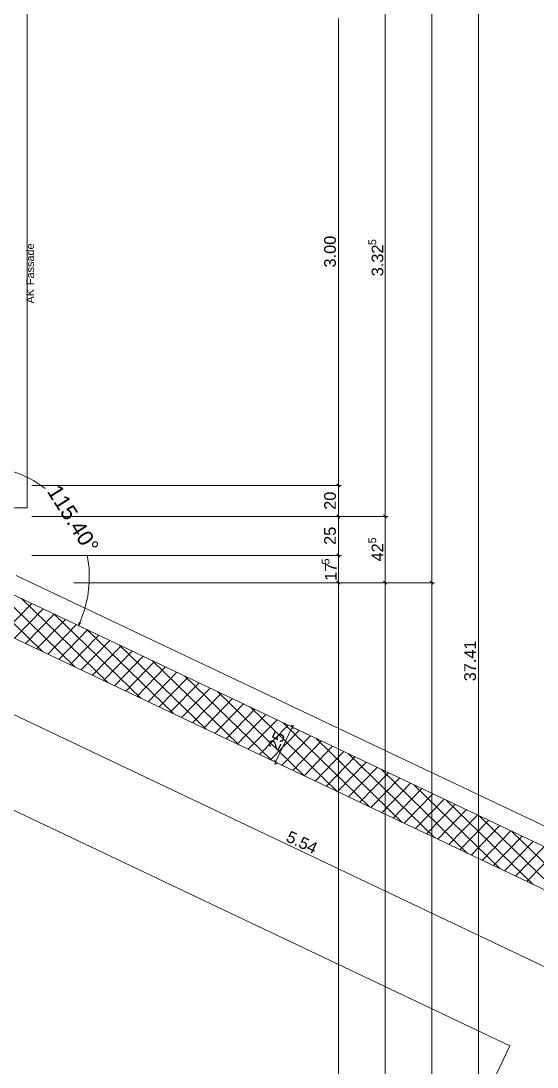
# Model space of a CAD drawing. Extents: x 0 to 1189, y 0 to 841.
# Drawn here: x 871.4 to 937.8, y 310.4 to 444.8 of the extents above; entities that cross this region are included whole.
import ezdxf
from ezdxf.lldxf.tags import DXFTag

# ---------------------------------------------------------------- set-up
doc = ezdxf.new("R2010")
doc.units = 0
doc.layers.get('0').update_dxf_attribs({"lineweight": 35})
for name, color, linetype, lineweight in [('211.5 Stahlbeton Kontur', 7, 'Continuous', 25), ('211.5 Stahlbeton Schraffur', 7, 'Continuous', 25), ('Bemassung', 7, 'Continuous', 25), ('Gebäude Kontur', 7, 'Continuous', 25), ('Hilfskörper', 7, 'Continuous', 25)]:
    doc.layers.add(name, color=color, linetype=linetype, lineweight=lineweight)
doc.styles.get("Standard").update_dxf_attribs({"font": 'arial.ttf'})
tags = doc.linetypes.add('Strichlin_lang', pattern=[0.5, 0.3, -0.2]).pattern_tags.tags
tags[6:7] = [DXFTag(74, 4), DXFTag(75, 0), DXFTag(340, '0'), DXFTag(46, 1.0), DXFTag(50, 0.0), DXFTag(44, 0.0), DXFTag(45, 0.0)]
tags[4:5] = [DXFTag(74, 4), DXFTag(75, 0), DXFTag(340, '0'), DXFTag(46, 1.0), DXFTag(50, 0.0), DXFTag(44, 0.0), DXFTag(45, 0.0)]

# ---------------------------------------------------------------- blocks, each defined once
blk = doc.blocks.new('Referenz-A0SO6TOG06', base_point=(4.4, 96.7))
at = {"layer": '211.5 Stahlbeton Kontur', "color": 0, "lineweight": 18}
for p, q in [((865.83, 373.28), (967.59, 324.97)), ((888.82, 356.83), (860.83, 370.12)), ((916.79, 343.55), (888.82, 356.83)), ((960.92, 322.59), (916.79, 343.55))]:
    blk.add_line(p, q, dxfattribs=at)
at = {"layer": '211.5 Stahlbeton Schraffur', "color": 0, "lineweight": 13}
for p, q in [((874.22, 363.77), (861.52, 376.12)), ((878.42, 361.77), (867.31, 372.58)), ((869.16, 366.17), (872.84, 369.95)), ((882.62, 359.78), (871.51, 370.59)), ((870.59, 365.49), (874.27, 369.27)), ((872.02, 364.81), (875.71, 368.59)), ((886.82, 357.78), (875.71, 368.59)), ((873.45, 364.13), (877.14, 367.91)), ((874.89, 363.45), (878.57, 367.23)), ((876.32, 362.77), (880, 366.55)), ((877.75, 362.09), (881.43, 365.87)), ((891.02, 355.79), (879.91, 366.6)), ((879.18, 361.41), (882.86, 365.19)), ((880.61, 360.73), (884.3, 364.51)), ((895.22, 353.79), (884.11, 364.6)), ((882.04, 360.05), (885.73, 363.84)), ((883.47, 359.37), (887.16, 363.16)), ((884.91, 358.69), (888.59, 362.48)), ((886.34, 358.01), (890.02, 361.8)), ((899.42, 351.8), (888.31, 362.61)), ((887.77, 357.33), (891.45, 361.12)), ((889.2, 356.65), (892.88, 360.44)), ((903.62, 349.8), (892.51, 360.61)), ((890.63, 355.97), (894.32, 359.76)), ((892.06, 355.29), (895.75, 359.08)), ((893.5, 354.61), (897.18, 358.4)), ((894.93, 353.93), (898.61, 357.72)), ((907.83, 347.81), (896.71, 358.62)), ((896.36, 353.25), (900.04, 357.04)), ((897.79, 352.57), (901.47, 356.36)), ((912.03, 345.81), (900.92, 356.62)), ((899.22, 351.89), (902.9, 355.68)), ((900.65, 351.21), (904.34, 355)), ((902.08, 350.53), (905.77, 354.32)), ((903.52, 349.85), (907.2, 353.64)), ((916.23, 343.82), (905.12, 354.63)), ((904.95, 349.17), (908.63, 352.96)), ((906.38, 348.49), (910.06, 352.28)), ((920.43, 341.82), (909.32, 352.63)), ((907.81, 347.81), (911.49, 351.6)), ((909.24, 347.13), (912.93, 350.92)), ((910.67, 346.45), (914.36, 350.24)), ((912.1, 345.78), (915.79, 349.56)), ((924.63, 339.83), (913.52, 350.64)), ((913.54, 345.1), (917.22, 348.88)), ((914.97, 344.42), (918.65, 348.2)), ((928.83, 337.83), (917.72, 348.64)), ((916.4, 343.74), (920.08, 347.52)), ((917.83, 343.06), (921.51, 346.84)), ((919.26, 342.38), (922.95, 346.16)), ((920.69, 341.7), (924.38, 345.48)), ((933.03, 335.84), (921.92, 346.65)), ((922.13, 341.02), (925.81, 344.8)), ((937.24, 333.84), (926.12, 344.65)), ((923.56, 340.34), (927.24, 344.12)), ((924.99, 339.66), (928.67, 343.44)), ((926.42, 338.98), (930.1, 342.76)), ((927.85, 338.3), (931.53, 342.08)), ((941.44, 331.85), (930.33, 342.66)), ((929.28, 337.62), (932.97, 341.4)), ((930.71, 336.94), (934.4, 340.73)), ((945.64, 329.85), (934.53, 340.66)), ((932.15, 336.26), (935.83, 340.05)), ((933.58, 335.58), (937.26, 339.37)), ((935.01, 334.9), (938.69, 338.69)), ((936.44, 334.22), (940.12, 338.01))]:
    blk.add_line(p, q, dxfattribs=at)
at = {"layer": 'Bemassung', "color": 0, "lineweight": 13}
for p, q in [((930.23, 297), (930.23, 736.62)), ((924.23, 372.62), (924.23, 545.92)), ((918.23, 381.12), (918.23, 447.63)), ((912.23, 445.12), (912.23, 385.12)), ((871.45, 386.53), (869.76, 387.12)), ((873.05, 385.73), (871.45, 386.53)), ((872.84, 385.12), (912.6, 385.12)), ((872.84, 385.12), (912.6, 385.12)), ((874.54, 384.74), (873.05, 385.73)), ((912.03, 385.32), (912.43, 384.92)), ((912.43, 384.92), (912.03, 385.32)), ((912.23, 385.42), (912.23, 385.12)), ((912.23, 385.12), (912.23, 384.82)), ((912.23, 385.12), (912.23, 381.12)), ((872.84, 381.12), (912.6, 381.12)), ((872.84, 381.12), (912.6, 381.12)), ((918.6, 381.12), (872.84, 381.12)), ((918.6, 381.12), (875.25, 381.12)), ((912.43, 380.92), (912.03, 381.32)), ((912.03, 381.32), (912.43, 380.92)), ((912.23, 381.42), (912.23, 381.12)), ((912.23, 381.12), (912.23, 376.12)), ((912.23, 381.12), (912.23, 380.82)), ((918.03, 381.32), (918.43, 380.92)), ((918.43, 380.92), (918.03, 381.32)), ((918.23, 381.12), (918.23, 381.42)), ((918.23, 380.82), (918.23, 381.12)), ((918.23, 372.62), (918.23, 381.12)), ((912.23, 376.42), (912.23, 376.12)), ((872.84, 376.12), (912.6, 376.12)), ((872.84, 376.12), (912.6, 376.12)), ((880.18, 374.45), (879.93, 376.22)), ((912.03, 376.32), (912.43, 375.92)), ((912.43, 375.92), (912.03, 376.32)), ((912.23, 376.12), (912.23, 375.82)), ((912.23, 376.12), (912.23, 372.62)), ((880.22, 372.66), (880.18, 374.45)), ((918.6, 372.62), (878.23, 372.62)), ((878.23, 372.62), (912.6, 372.62)), ((878.23, 372.62), (912.6, 372.62)), ((878.84, 372.62), (918.6, 372.62)), ((924.6, 372.62), (878.84, 372.62)), ((880.03, 370.88), (880.22, 372.66)), ((884.84, 372.62), (924.6, 372.62)), ((912.43, 372.42), (912.03, 372.82)), ((912.03, 372.82), (912.43, 372.42)), ((912.23, 372.92), (912.23, 372.62)), ((912.23, 372.62), (912.23, 297)), ((912.23, 372.62), (912.23, 372.32)), ((918.43, 372.42), (918.03, 372.82)), ((918.03, 372.82), (918.43, 372.42)), ((918.23, 372.92), (918.23, 372.62)), ((918.23, 372.62), (918.23, 297)), ((918.23, 372.32), (918.23, 372.62)), ((924.43, 372.42), (924.03, 372.82)), ((924.03, 372.82), (924.43, 372.42)), ((924.23, 372.92), (924.23, 372.62)), ((924.23, 372.62), (924.23, 297)), ((924.23, 372.32), (924.23, 372.62)), ((879.62, 369.13), (880.03, 370.88)), ((879, 367.46), (879.62, 369.13)), ((878.84, 367.11), (878.91, 367.5)), ((878.84, 367.11), (879.09, 367.41)), ((878.91, 367.5), (879.09, 367.41)), ((857.01, 362.06), (957.1, 314.54)), ((904.16, 349.54), (906.31, 354.06)), ((908.28, 353.13), (905.97, 354.22)), ((906.4, 353.79), (906.21, 354.33)), ((906.31, 354.06), (906.44, 354.33)), ((906.13, 348.61), (903.83, 349.71)), ((904.04, 349.27), (904.16, 349.54)), ((904.07, 349.81), (904.26, 349.28))]:
    blk.add_line(p, q, dxfattribs=at)
for points in [[(878.84, 367.11), (878.91, 367.19), (878.85, 367.19)], [(878.91, 367.19), (878.85, 367.19), (878.91, 367.5)], [(879.09, 367.41), (878.91, 367.41), (878.91, 367.5)], [(878.91, 367.19), (879.09, 367.41), (878.91, 367.41)]]:
    blk.add_solid(points, dxfattribs=at)
at = {"layer": 'Gebäude Kontur', "color": 0, "linetype": 'Strichlin_lang', "lineweight": 13, "ltscale": 0.13}
for p, q in [((872.24, 539.32), (872.24, 382.22)), ((872.24, 382.22), (730.26, 382.23))]:
    blk.add_line(p, q, dxfattribs=at)
at = {"layer": 'Hilfskörper', "color": 0, "lineweight": 13}
for p, q in [((970.78, 326.11), (870.83, 373.56)), ((934.28, 313.11), (840.84, 357.47)), ((926.63, 297), (934.28, 313.11))]:
    blk.add_line(p, q, dxfattribs=at)
at = {"layer": 'Bemassung', "color": 0, "linetype": 'Continuous', "lineweight": 13, "ltscale": 0.13, "attachment_point": 1}
for s, insert, char_height, rotation in [('{\\fArial;3.00}', (910.4, 413.12), 1.5, 90), ('{\\fArial;5}', (916.09, 415.99), 0.99, 90), ('{\\fArial;3.32}', (916.5, 411.99), 1.5, 90), ('{\\fArial;115.40°}', (876.4, 385.44), 2, 302.3004), ('{\\fArial;20}', (910.4, 381.98), 1.5, 90), ('{\\fArial;25}', (910.4, 377.48), 1.5, 90), ('{\\fArial;5}', (916.09, 377.66), 0.99, 90), ('{\\fArial;42}', (916.5, 375.35), 1.5, 90), ('{\\fArial;5}', (910.09, 374.95), 0.99, 90), ('{\\fArial;17}', (910.49, 372.85), 1.5, 90), ('{\\fArial;37.41}', (928.4, 359.95), 1.5, 90), ('{\\fArial;25}', (903.1, 351.55), 1.5, 64.6008), ('{\\fArial;5.54}', (906.03, 340.81), 1.5, 334.6008)]:
    blk.add_mtext(s, dxfattribs=dict(at, insert=insert, char_height=char_height, rotation=rotation))
at = {"layer": 'Gebäude Kontur', "color": 0, "lineweight": 13, "char_height": 1, "attachment_point": 1, "rotation": 90}
for s, insert in [('{\\fArial;Fassade}', (872.12, 410.86)), ('{\\fArial;AK}', (872.12, 408.5))]:
    blk.add_mtext(s, dxfattribs=dict(at, insert=insert))

msp = doc.modelspace()

# ---------------------------------------------------------------- block references
at = {"color": 8, "lineweight": 25, "ltscale": 0.25, "true_color": 0x808080}
msp.add_blockref('Referenz-A0SO6TOG06', (4.4, 96.7), dxfattribs=at)

doc.saveas('drawing.dxf')
